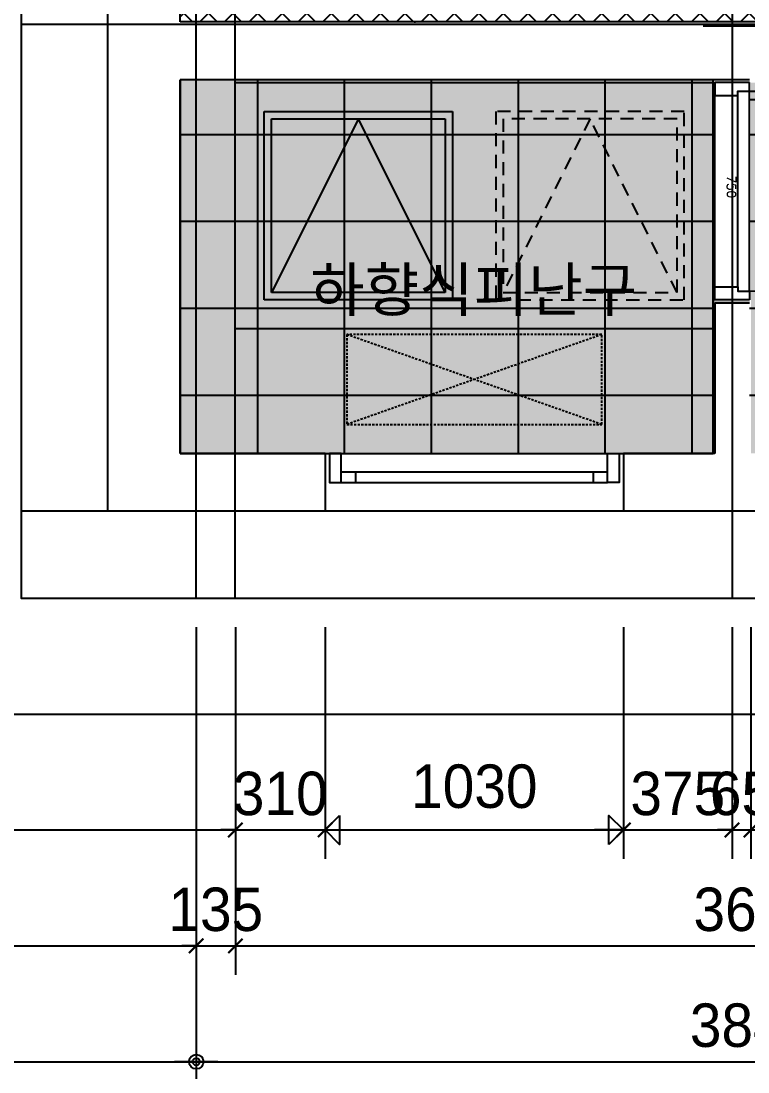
# Model space of a CAD drawing. Header units: millimetres. Extents: x -24416 to 92204, y -190080 to 23760.
# Drawn here: x 54083 to 56593, y -180236 to -176608 of the extents above; entities that cross this region are included whole.
import ezdxf
from ezdxf.enums import TextEntityAlignment as Align

# ---------------------------------------------------------------- set-up
doc = ezdxf.new("R2010")
doc.units = ezdxf.units.MM
doc.header["$LTSCALE"] = 50
for name, pattern in [('AUDIT_D_220706163347-0', [0]), ('CEN', [62, 60, -1, 0, -1]), ('HD', [2.5, 1.5, -1]), ('HID', [2.5, 1.5, -1])]:
    doc.linetypes.add(name, pattern=pattern)
doc.layers.get('defpoints').update_dxf_attribs({"color": 139})
for name, color, linetype in [('A-ELE8', 8, 'Continuous'), ('AA-XXXX-DIMS', 7, 'Continuous'), ('AA-단열-바닥-욕실', 30, 'Continuous'), ('ARDM', 7, 'Continuous'), ('CEN_CON', 1, 'CEN'), ('CEN_WALL', 12, 'CEN'), ('CONC', 2, 'Continuous'), ('DIM', 7, 'AUDIT_D_220706163347-0'), ('DOOR', 4, 'Continuous'), ('ELE3_CON', 7, 'Continuous'), ('ETC', 6, 'Continuous'), ('HAT', 9, 'Continuous'), ('WIN', 4, 'Continuous'), ('바닥타일', 8, 'Continuous'), ('실명', 3, 'AUDIT_D_220706163347-0'), ('실명박스', 7, 'AUDIT_D_220706163347-0')]:
    doc.layers.add(name, color=color, linetype=linetype)
for name, color, linetype, plot in [('AA-CEN', 1, 'CEN', False), ('Def-PrintX', 147, 'Continuous', False), ('Defpoint', 135, 'Continuous', False), ('MC', 135, 'Continuous', False), ('X - 단위세대$0$0_임시', 134, 'Continuous', False)]:
    doc.layers.add(name, color=color, linetype=linetype, plot=plot)
doc.styles.add('HAUD01', font='Dotum.ttf')
doc.styles.get("Standard").update_dxf_attribs({"font": 'txt', "bigfont": 'whgtxt.shx'})
doc.styles.add('맑은고딕', font='malgun.ttf', dxfattribs={"width": 0.9})
doc.dimstyles.new('DIM-50', dxfattribs={"dimscale": 50, "dimtxt": 3, "dimasz": 1, "dimexe": 2, "dimexo": 2, "dimgap": 1, "dimtad": 1, "dimdec": 0, "dimzin": 0, "dimdsep": 46, "dimtxsty": '맑은고딕', "dimblk1": 'DIMDOT', "dimblk2": 'DIMDOT', "dimsah": 1, "dimcen": 0.09, "dimdle": 2, "dimclrd": 7, "dimclre": 7, "dimclrt": 3, "dimadec": 0, "dimazin": 0, "dimtfac": 1, "dimtdec": 0, "dimtix": 1, "dimtmove": 2, "dimatfit": 3, "dimldrblk": 'DIMDOT', "dimfxl": 1, "dimtolj": 1, "dimtzin": 0, "dimarcsym": 0})
doc.dimstyles.new('MCDIM-50', dxfattribs={"dimscale": 50, "dimtxt": 3, "dimasz": 1, "dimexe": 2, "dimexo": 2, "dimgap": 1, "dimtad": 1, "dimdec": 0, "dimzin": 0, "dimdsep": 46, "dimtxsty": '맑은고딕', "dimblk1": 'ARCHTICK', "dimblk2": 'ARCHTICK', "dimsah": 1, "dimcen": 0.09, "dimdle": 2, "dimclrd": 7, "dimclre": 7, "dimclrt": 3, "dimadec": 0, "dimazin": 0, "dimtfac": 1, "dimtdec": 0, "dimtix": 1, "dimtmove": 2, "dimatfit": 3, "dimldrblk": 'ARCHTICK', "dimfxl": 1, "dimtolj": 1, "dimtzin": 0, "dimarcsym": 0})
doc.dimstyles.new('외부100-win', dxfattribs={"dimscale": 50, "dimtxt": 3, "dimasz": 1, "dimexe": 2, "dimexo": 2.5, "dimgap": 1.5, "dimtad": 1, "dimdec": 0, "dimzin": 0, "dimdsep": 46, "dimtxsty": '맑은고딕', "dimblk": 'DO2-2', "dimblk1": 'DO2-2', "dimblk2": 'DIMDOT', "dimcen": 0.09, "dimdle": 2, "dimclrd": 7, "dimclre": 7, "dimclrt": 3, "dimadec": 0, "dimazin": 0, "dimtfac": 1, "dimtdec": 0, "dimtix": 1, "dimtmove": 2, "dimatfit": 3, "dimldrblk": 'DO2-2', "dimfxl": 1, "dimtolj": 1, "dimtzin": 0, "dimarcsym": 0})

# ---------------------------------------------------------------- blocks, each defined once
blk = doc.blocks.new('실외기창_1000')
at = {"layer": 'WIN', "color": 8}
blk.add_line((960, 100), (40, 100), dxfattribs=at)
at = {"layer": 'WIN'}
for p, q in [((960, 36), (40, 36)), ((960, 0), (40, 0)), ((90, 36), (90, 0)), ((910, 36), (910, 0))]:
    blk.add_line(p, q, dxfattribs=at)
for points in [[(40, 100), (0, 100), (0, 0), (40, 0)], [(960, 100), (1000, 100), (1000, 0), (960, 0)]]:
    blk.add_lwpolyline(points, close=True, dxfattribs=at)
blk = doc.blocks.new('A$C24669fbc')
at = {"layer": 'Defpoint'}
blk.add_lwpolyline([(1650, 850), (0, 850), (0, 0), (1650, 0)], close=True, dxfattribs=at)
at = {"layer": 'ETC', "linetype": 'HD', "ltscale": 0.6}
for points in [[(100, 750), (750, 750), (750, 100), (100, 100)], [(125, 725), (725, 725), (725, 125), (125, 125)]]:
    blk.add_lwpolyline(points, close=True, dxfattribs=at)
at = {"layer": 'ETC', "linetype": 'HD', "ltscale": 10}
for points in [[(1550, 750), (900, 750), (900, 100), (1550, 100)], [(1525, 725), (925, 725), (925, 125), (1525, 125)]]:
    blk.add_lwpolyline(points, close=True, dxfattribs=at)
at = {"layer": 'ETC', "linetype": 'HD', "ltscale": 0.6}
blk.add_lwpolyline([(125, 125), (425, 725), (725, 125)], dxfattribs=at)
at = {"layer": 'ETC', "linetype": 'HD', "ltscale": 10}
blk.add_lwpolyline([(925, 125), (1225, 725), (1525, 125)], dxfattribs=at)
blk = doc.blocks.new('A$C8273e713')
at = {"layer": 'A-ELE8', "linetype": 'HID', "ltscale": 0.1}
for p, q in [((0, 310), (880, 0)), ((0, 0), (880, 310))]:
    blk.add_line(p, q, dxfattribs=at)
blk.add_lwpolyline([(0, 310), (880, 310), (880, 0), (0, 0)], close=True, dxfattribs=at)
blk = doc.blocks.new('SD_750')
at = {"layer": 'DOOR'}
for p, q in [((720, 120), (30, 120)), ((705, 80), (45, 80)), ((705, 0), (45, 0))]:
    blk.add_line(p, q, dxfattribs=at)
for points in [[(30, 120), (30, 810), (60, 810), (60, 120), (30, 120)], [(0, 120), (0, 0), (45, 0), (45, 80), (30, 80), (30, 120), (0, 120)], [(750, 120), (750, 0), (705, 0), (705, 80), (720, 80), (720, 120), (750, 120)]]:
    blk.add_lwpolyline(points, dxfattribs=at)
blk.add_arc((30, 120), 690, 0, 90, dxfattribs=at)
at = {"layer": 'X - 단위세대$0$0_임시'}
for p, q in [((-10, 120), (-10, 0)), ((760, 120), (760, 0))]:
    blk.add_line(p, q, dxfattribs=at)
at = {"layer": 'Def-PrintX'}
blk.add_text('750', height=30, dxfattribs=at).set_placement((360, 58.1), align=Align.MIDDLE)
blk = doc.blocks.new('U-131B(확장)', base_point=(284085.3, -109269.8))
at = {"layer": '바닥타일'}
h = blk.add_hatch(dxfattribs=at)
h.set_pattern_fill('_USER', color=256, scale=300, double=1, pattern_type=0)
h.set_pattern_definition([(2e-15, (0, 0), (0, 300), []), (90, (0, 0), (-300, 2e-14), [])])
h.paths.add_polyline_path([(286180.3, -109069.8), (284335.3, -109069.8), (284335.3, -107779.8), (286180.3, -107779.8)])
h.paths.add_polyline_path([(287885.3, -108089.8), (287885.3, -107789.8), (286300.3, -107789.8), (286300.3, -109069.8), (288085.3, -109069.8), (288085.3, -108089.8)])
at = {"layer": 'CEN_CON'}
for p, q in [((284390.3, -109569.8), (284390.3, -98634.8)), ((286335.3, -107589.8), (283785.3, -107589.8)), ((299020.3, -109269.8), (283785.3, -109269.8))]:
    blk.add_line(p, q, dxfattribs=at)
at = {"layer": 'CEN_WALL'}
for p, q in [((286240.3, -107299.8), (286240.3, -109569.8)), ((288445.3, -107594.8), (286140.3, -107594.8))]:
    blk.add_line(p, q, dxfattribs=at)
at = {"layer": 'CONC'}
for p, q in [((284085.3, -109269.8), (284085.3, -99524.8)), ((284335.3, -107579.8), (284335.3, -99724.8)), ((286300.3, -107579.8), (284335.3, -107579.8)), ((284335.3, -109069.8), (284335.3, -107779.8)), ((286300.3, -107779.8), (284335.3, -107779.8)), ((286180.3, -108549.8), (286180.3, -109069.8)), ((286180.3, -108549.8), (286300.3, -108549.8)), ((284835.3, -109069.8), (284335.3, -109069.8)), ((284835.3, -109069.8), (284835.3, -109269.8)), ((286180.3, -109069.8), (285865.3, -109069.8)), ((285865.3, -109069.8), (285865.3, -109269.8)), ((284835.3, -109269.8), (284085.3, -109269.8)), ((286300.3, -109269.8), (285865.3, -109269.8))]:
    blk.add_line(p, q, dxfattribs=at)
at = {"layer": 'ELE3_CON'}
blk.add_line((285865.3, -109269.8), (284835.3, -109269.8), dxfattribs=at)
at = {"layer": 'MC'}
blk.add_line((284525.3, -109569.8), (284525.3, -98634.8), dxfattribs=at)
at = {"xscale": -1}
blk.add_blockref('실외기창_1000', (285850.3, -109169.8), dxfattribs=at)
at = {"layer": 'A-ELE8', "linetype": 'HID', "ltscale": 0.1, "xscale": -1}
blk.add_blockref('A$C8273e713', (285790.3, -108969.8), dxfattribs=at)
at = {"layer": 'DOOR', "rotation": 270}
blk.add_blockref('SD_750', (286180.3, -107789.8), dxfattribs=at)
at = {"layer": 'ETC', "linetype": 'HD', "ltscale": 10, "xscale": -1}
blk.add_blockref('A$C24669fbc', (286175.3, -108639.8), dxfattribs=at)
blk = doc.blocks.new('A$C415C5DAF')
at = {"layer": '실명', "style": 'HAUD01'}
blk.add_text('하향식피난구', height=150, dxfattribs=at).set_placement((43160.4, -195910.5), align=Align.MIDDLE)
blk = doc.blocks.new('A$C1CAF0AFA')
at = {"layer": 'ETC'}
h = blk.add_hatch(dxfattribs=at)
h.set_pattern_fill('CROSS', color=256, scale=10, angle=45)
h.set_pattern_definition([(45, (110765.9, -53460), (7e-15, 89.80256), [31.75, -95.25]), (135, (110788.35, -53460), (-89.80256, 7e-15), [31.75, -95.25])])
h.paths.add_polyline_path([(79492.7, -192420.9), (79492.7, -191060.9), (81497.7, -191060.9), (81497.7, -193300.9), (79382.7, -193300.9), (79382.7, -192420.9)])
h.paths.add_polyline_path([(56602.7, -201860.9), (58382.7, -201860.9), (58382.7, -200580.9), (56602.7, -200580.9)])
h.paths.add_polyline_path([(54632.7, -201860.9), (56472.7, -201860.9), (56472.7, -200570.9), (54632.7, -200570.9)])
h.paths.add_polyline_path([(56862.7, -191925.9), (58802.7, -191925.9), (58802.7, -192810.9), (59252.7, -192810.9), (59252.7, -193730.9), (56862.7, -193730.9)])
at = {"layer": 'HAT'}
h = blk.add_hatch(dxfattribs=at)
h.set_pattern_fill('_USER', color=5, scale=60, angle=45, double=1, pattern_type=0)
h.set_pattern_definition([(45, (0, -53460), (-42.426407, 42.426407), []), (135, (0, -53460), (-42.426407, -42.426407), [])])
h.paths.add_polyline_path([(80002.7, -194400.9), (80002.7, -201860.9), (69442.7, -201860.9), (69442.7, -198225.9), (66252.7, -198225.9), (66252.7, -201860.9), (58492.7, -201860.9), (58492.7, -200370.9), (54632.7, -200370.9), (54632.7, -192515.9), (56752.7, -192515.9), (56752.7, -193930.9), (59252.7, -193930.9), (59252.7, -191925.9), (62992.7, -191925.9), (62992.7, -195035.9), (65722.7, -195035.9), (65722.7, -194885.9), (67122.7, -194885.9), (67122.7, -195035.9), (69192.7, -195035.9), (69192.7, -195485.9), (63052.7, -195485.9), (63052.7, -195155.9), (62852.7, -195155.9), (62852.7, -195485.9), (62542.7, -195485.9), (62542.7, -192375.9), (59702.7, -192375.9), (59702.7, -194380.9), (58632.7, -194380.9), (58632.7, -194090.9), (58432.7, -194090.9), (58432.7, -194380.9), (56302.7, -194380.9), (56302.7, -192965.9), (55082.7, -192965.9), (55082.7, -199920.9), (58432.7, -199920.9), (58432.7, -200210.9), (58632.7, -200210.9), (58632.7, -199920.9), (58942.7, -199920.9), (58942.7, -201410.9), (65802.7, -201410.9), (65802.7, -197775.9), (69892.7, -197775.9), (69892.7, -201410.9), (79552.7, -201410.9), (79552.7, -194850.9), (78932.7, -194850.9), (78932.7, -191510.9), (76442.7, -191510.9), (76442.7, -195485.9), (76132.7, -195485.9), (76132.7, -195163.4), (75932.7, -195163.4), (75932.7, -195485.9), (69442.7, -195485.9), (69442.7, -195035.9), (75992.7, -195035.9), (75992.7, -191060.9), (79382.7, -191060.9), (79382.7, -194400.9)])
at = {"layer": 'AA-CEN', "color": 4}
blk.add_lwpolyline([(66252.7, -201860.9), (58492.7, -201860.9), (58492.7, -200370.9), (54632.7, -200370.9), (54632.7, -192515.9), (56752.7, -192515.9), (56752.7, -193930.9), (59252.7, -193930.9), (59252.7, -191925.9), (62992.7, -191925.9)], dxfattribs=at)
at = {"layer": 'AA-CEN'}
blk.add_lwpolyline([(54632.7, -201860.9), (56472.7, -201860.9), (56472.7, -200570.9), (54632.7, -200570.9)], close=True, dxfattribs=at)
blk = doc.blocks.new('DIMDOT')
at = {"layer": 'AA-XXXX-DIMS'}
for p, q in [((0, -1.5), (0, 1.5)), ((-1.5, 0), (1.5, 0))]:
    blk.add_line(p, q, dxfattribs=at)
for radius in [0.5, 0.25]:
    blk.add_circle((0, 0), radius, dxfattribs=at)
blk = doc.blocks.new('*D141')
at = {"layer": 'defpoints', "color": 0, "transparency": 16777216}
for p in [(7620.6, -202360.9), (11465.6, -202360.9), (11465.6, -203960.9)]:
    blk.add_point(p, dxfattribs=at)
at = {"layer": 'DIM', "color": 7, "lineweight": -2, "transparency": 16777216}
for p, q in [((7620.6, -202460.9), (7620.6, -204060.9)), ((11465.6, -202460.9), (11465.6, -204060.9)), ((7670.6, -203960.9), (11415.6, -203960.9))]:
    blk.add_line(p, q, dxfattribs=at)
at = {"layer": 'DIM', "color": 7, "lineweight": -2, "transparency": 16777216, "xscale": 50, "yscale": 50, "zscale": 50, "rotation": 180}
blk.add_blockref('DIMDOT', (7620.6, -203960.9), dxfattribs=at)
at = {"layer": 'DIM', "color": 7, "lineweight": -2, "transparency": 16777216, "xscale": 50, "yscale": 50, "zscale": 50}
blk.add_blockref('DIMDOT', (11465.6, -203960.9), dxfattribs=at)
at = {"layer": 'DIM', "color": 3, "transparency": 16777216, "insert": (9543.1, -203835.8), "char_height": 150, "attachment_point": 5, "style": 'HAUD01'}
blk.add_mtext('\\A1;3845', dxfattribs=at)
blk = doc.blocks.new('*D149')
at = {"layer": 'defpoints', "color": 0, "transparency": 16777216}
for p in [(7620.6, -202360.9), (33135.6, -202360.9), (33135.6, -204360.9)]:
    blk.add_point(p, dxfattribs=at)
at = {"layer": 'DIM', "color": 7, "lineweight": -2, "transparency": 16777216}
for p, q in [((7620.6, -202460.9), (7620.6, -204460.9)), ((33135.6, -202460.9), (33135.6, -204460.9)), ((7670.6, -204360.9), (33085.6, -204360.9))]:
    blk.add_line(p, q, dxfattribs=at)
at = {"layer": 'DIM', "color": 7, "lineweight": -2, "transparency": 16777216, "xscale": 50, "yscale": 50, "zscale": 50, "rotation": 180}
blk.add_blockref('DIMDOT', (7620.6, -204360.9), dxfattribs=at)
at = {"layer": 'DIM', "color": 7, "lineweight": -2, "transparency": 16777216, "xscale": 50, "yscale": 50, "zscale": 50}
blk.add_blockref('DIMDOT', (33135.6, -204360.9), dxfattribs=at)
at = {"layer": 'DIM', "color": 3, "transparency": 16777216, "insert": (20378.1, -204235.8), "char_height": 150, "attachment_point": 5, "style": 'HAUD01'}
blk.add_mtext('\\A1;25515', dxfattribs=at)
blk = doc.blocks.new('_ArchTick')
at = {"color": 0, "linetype": 'ByBlock', "const_width": 0.15}
blk.add_lwpolyline([(-0.5, -0.5), (0.5, 0.5)], dxfattribs=at)
blk = doc.blocks.new('*D150')
at = {"layer": 'defpoints', "color": 0, "linetype": 'ByBlock', "transparency": 16777216}
for p in [(7620.6, -202360.9), (7755.6, -202360.9), (7755.6, -203560.9)]:
    blk.add_point(p, dxfattribs=at)
at = {"layer": 'DIM', "color": 7, "linetype": 'ByBlock', "lineweight": -2, "transparency": 16777216}
for p, q in [((7620.6, -202460.9), (7620.6, -203660.9)), ((7755.6, -202460.9), (7755.6, -203660.9)), ((7620.6, -203560.9), (7570.6, -203560.9)), ((7620.6, -203560.9), (7755.6, -203560.9)), ((7755.6, -203560.9), (7805.6, -203560.9))]:
    blk.add_line(p, q, dxfattribs=at)
at = {"layer": 'DIM', "color": 7, "linetype": 'ByBlock', "lineweight": -2, "transparency": 16777216, "xscale": 50, "yscale": 50, "zscale": 50}
blk.add_blockref('_ArchTick', (7620.6, -203560.9), dxfattribs=at)
at = {"layer": 'DIM', "color": 7, "linetype": 'ByBlock', "lineweight": -2, "transparency": 16777216, "xscale": 50, "yscale": 50, "zscale": 50, "rotation": 180}
blk.add_blockref('_ArchTick', (7755.6, -203560.9), dxfattribs=at)
at = {"layer": 'DIM', "color": 3, "linetype": 'ByBlock', "transparency": 16777216, "insert": (7688.1, -203435.8), "char_height": 150, "attachment_point": 5, "style": 'HAUD01'}
blk.add_mtext('\\A1;135', dxfattribs=at)
blk = doc.blocks.new('*D151')
at = {"layer": 'defpoints', "color": 0, "linetype": 'ByBlock', "transparency": 16777216}
for p in [(7755.6, -202360.9), (11355.6, -202360.9), (11355.6, -203560.9)]:
    blk.add_point(p, dxfattribs=at)
at = {"layer": 'DIM', "color": 7, "linetype": 'ByBlock', "lineweight": -2, "transparency": 16777216}
for p, q in [((7755.6, -202460.9), (7755.6, -203660.9)), ((11355.6, -202460.9), (11355.6, -203660.9)), ((7655.6, -203560.9), (11455.6, -203560.9))]:
    blk.add_line(p, q, dxfattribs=at)
at = {"layer": 'DIM', "color": 7, "linetype": 'ByBlock', "lineweight": -2, "transparency": 16777216, "xscale": 50, "yscale": 50, "zscale": 50, "rotation": 180}
blk.add_blockref('_ArchTick', (7755.6, -203560.9), dxfattribs=at)
at = {"layer": 'DIM', "color": 7, "linetype": 'ByBlock', "lineweight": -2, "transparency": 16777216, "xscale": 50, "yscale": 50, "zscale": 50}
blk.add_blockref('_ArchTick', (11355.6, -203560.9), dxfattribs=at)
at = {"layer": 'DIM', "color": 3, "linetype": 'ByBlock', "transparency": 16777216, "insert": (9555.6, -203435.8), "char_height": 150, "attachment_point": 5, "style": 'HAUD01'}
blk.add_mtext('\\A1;3600', dxfattribs=at)
blk = doc.blocks.new('*D187')
at = {"layer": 'defpoints', "color": 0, "linetype": 'ByBlock', "transparency": 16777216}
for p in [(7755.6, -202360.9), (8065.6, -202360.9), (8065.6, -203160.9)]:
    blk.add_point(p, dxfattribs=at)
at = {"layer": 'DIM', "color": 7, "linetype": 'ByBlock', "lineweight": -2, "transparency": 16777216}
for p, q in [((7755.6, -202460.9), (7755.6, -203260.9)), ((8065.6, -202460.9), (8065.6, -203260.9)), ((7755.6, -203160.9), (7705.6, -203160.9)), ((7755.6, -203160.9), (8065.6, -203160.9)), ((8065.6, -203160.9), (8115.6, -203160.9))]:
    blk.add_line(p, q, dxfattribs=at)
at = {"layer": 'DIM', "color": 7, "linetype": 'ByBlock', "lineweight": -2, "transparency": 16777216, "xscale": 50, "yscale": 50, "zscale": 50}
blk.add_blockref('_ArchTick', (7755.6, -203160.9), dxfattribs=at)
at = {"layer": 'DIM', "color": 7, "linetype": 'ByBlock', "lineweight": -2, "transparency": 16777216, "xscale": 50, "yscale": 50, "zscale": 50, "rotation": 180}
blk.add_blockref('_ArchTick', (8065.6, -203160.9), dxfattribs=at)
at = {"layer": 'DIM', "color": 3, "linetype": 'ByBlock', "transparency": 16777216, "insert": (7910.6, -203035.8), "char_height": 150, "attachment_point": 5, "style": 'HAUD01'}
blk.add_mtext('\\A1;310', dxfattribs=at)
blk = doc.blocks.new('DO2-2')
at = {"layer": 'ARDM'}
blk.add_line((0, 0), (-2, 0), dxfattribs=at)
blk.add_lwpolyline([(-1, -1), (-1, 1), (0, 0)], close=True, dxfattribs=at)
blk = doc.blocks.new('*D188')
at = {"layer": 'defpoints', "color": 0, "linetype": 'ByBlock', "transparency": 16777216}
for p in [(8065.6, -202360.9), (9095.6, -202360.9), (9095.6, -203160.9)]:
    blk.add_point(p, dxfattribs=at)
at = {"layer": 'DIM', "color": 7, "linetype": 'ByBlock', "lineweight": -2, "transparency": 16777216}
for p, q in [((8065.6, -202485.9), (8065.6, -203260.9)), ((9095.6, -202485.9), (9095.6, -203260.9)), ((8115.6, -203160.9), (9045.6, -203160.9))]:
    blk.add_line(p, q, dxfattribs=at)
at = {"layer": 'DIM', "color": 7, "linetype": 'ByBlock', "lineweight": -2, "transparency": 16777216, "xscale": 50, "yscale": 50, "zscale": 50, "rotation": 180}
blk.add_blockref('DO2-2', (8065.6, -203160.9), dxfattribs=at)
at = {"layer": 'DIM', "color": 7, "linetype": 'ByBlock', "lineweight": -2, "transparency": 16777216, "xscale": 50, "yscale": 50, "zscale": 50}
blk.add_blockref('DO2-2', (9095.6, -203160.9), dxfattribs=at)
at = {"layer": 'DIM', "color": 3, "linetype": 'ByBlock', "transparency": 16777216, "insert": (8580.6, -203010.8), "char_height": 150, "attachment_point": 5, "style": 'HAUD01'}
blk.add_mtext('\\A1;1030', dxfattribs=at)
blk = doc.blocks.new('*D189')
at = {"layer": 'defpoints', "color": 0, "linetype": 'ByBlock', "transparency": 16777216}
for p in [(9095.6, -202360.9), (9470.6, -202360.9), (9470.6, -203160.9)]:
    blk.add_point(p, dxfattribs=at)
at = {"layer": 'DIM', "color": 7, "linetype": 'ByBlock', "lineweight": -2, "transparency": 16777216}
for p, q in [((9095.6, -202460.9), (9095.6, -203260.9)), ((9470.6, -202460.9), (9470.6, -203260.9)), ((9095.6, -203160.9), (9045.6, -203160.9)), ((9095.6, -203160.9), (9470.6, -203160.9)), ((9470.6, -203160.9), (9520.6, -203160.9))]:
    blk.add_line(p, q, dxfattribs=at)
at = {"layer": 'DIM', "color": 7, "linetype": 'ByBlock', "lineweight": -2, "transparency": 16777216, "xscale": 50, "yscale": 50, "zscale": 50}
blk.add_blockref('_ArchTick', (9095.6, -203160.9), dxfattribs=at)
at = {"layer": 'DIM', "color": 7, "linetype": 'ByBlock', "lineweight": -2, "transparency": 16777216, "xscale": 50, "yscale": 50, "zscale": 50, "rotation": 180}
blk.add_blockref('_ArchTick', (9470.6, -203160.9), dxfattribs=at)
at = {"layer": 'DIM', "color": 3, "linetype": 'ByBlock', "transparency": 16777216, "insert": (9283.1, -203035.8), "char_height": 150, "attachment_point": 5, "style": 'HAUD01'}
blk.add_mtext('\\A1;375', dxfattribs=at)
blk = doc.blocks.new('*D190')
at = {"layer": 'defpoints', "color": 0, "linetype": 'ByBlock', "transparency": 16777216}
for p in [(9470.6, -202360.9), (9535.6, -202360.9), (9535.6, -203160.9)]:
    blk.add_point(p, dxfattribs=at)
at = {"layer": 'DIM', "color": 7, "linetype": 'ByBlock', "lineweight": -2, "transparency": 16777216}
for p, q in [((9470.6, -202460.9), (9470.6, -203260.9)), ((9535.6, -202460.9), (9535.6, -203260.9)), ((9470.6, -203160.9), (9420.6, -203160.9)), ((9470.6, -203160.9), (9535.6, -203160.9)), ((9535.6, -203160.9), (9585.6, -203160.9))]:
    blk.add_line(p, q, dxfattribs=at)
at = {"layer": 'DIM', "color": 7, "linetype": 'ByBlock', "lineweight": -2, "transparency": 16777216, "xscale": 50, "yscale": 50, "zscale": 50}
blk.add_blockref('_ArchTick', (9470.6, -203160.9), dxfattribs=at)
at = {"layer": 'DIM', "color": 7, "linetype": 'ByBlock', "lineweight": -2, "transparency": 16777216, "xscale": 50, "yscale": 50, "zscale": 50, "rotation": 180}
blk.add_blockref('_ArchTick', (9535.6, -203160.9), dxfattribs=at)
at = {"layer": 'DIM', "color": 3, "linetype": 'ByBlock', "transparency": 16777216, "insert": (9503.1, -203035.8), "char_height": 150, "attachment_point": 5, "style": 'HAUD01'}
blk.add_mtext('\\A1;65', dxfattribs=at)
blk = doc.blocks.new('DIM-1108')
at = {"layer": 'DIM', "linetype": 'ByBlock'}
for base, p1, p2, dimstyle, picture, middle in [((7755.6, -203560.9), (7620.6, -202360.9), (7755.6, -202360.9), 'MCDIM-50', '*D150', (7688.1, -203435.8)), ((11355.6, -203560.9), (7755.6, -202360.9), (11355.6, -202360.9), 'MCDIM-50', '*D151', (9555.6, -203435.8)), ((8065.6, -203160.9), (7755.6, -202360.9), (8065.6, -202360.9), 'MCDIM-50', '*D187', (7910.6, -203035.8)), ((9095.6, -203160.9), (8065.6, -202360.9), (9095.6, -202360.9), '외부100-win', '*D188', (8580.6, -203010.8)), ((9470.6, -203160.9), (9095.6, -202360.9), (9470.6, -202360.9), 'MCDIM-50', '*D189', (9283.1, -203035.8)), ((9535.6, -203160.9), (9470.6, -202360.9), (9535.6, -202360.9), 'MCDIM-50', '*D190', (9503.1, -203035.8))]:
    dim = blk.add_linear_dim(base=base, p1=p1, p2=p2, angle=180, dimstyle=dimstyle, override={"dimtxsty": 'HAUD01'}, dxfattribs=at)
    dim.commit()
    dim.dimension.update_dxf_attribs({"geometry": picture, "text_midpoint": middle})
at = {"layer": 'DIM'}
for base, p2, picture, middle in [((11465.6, -203960.9), (11465.6, -202360.9), '*D141', (9543.1, -203835.8)), ((33135.6, -204360.9), (33135.6, -202360.9), '*D149', (20378.1, -204235.8))]:
    dim = blk.add_linear_dim(base=base, p1=(7620.6, -202360.9), p2=p2, angle=180, dimstyle='DIM-50', override={"dimscale": 50, "dimtxsty": 'HAUD01'}, dxfattribs=at)
    dim.commit()
    dim.dimension.update_dxf_attribs({"geometry": picture, "text_midpoint": middle})

msp = doc.modelspace()

# ---------------------------------------------------------------- linework, layer by layer
at = {"layer": 'defpoints'}
for points in [[(86417.7, -164275.9), (52482.7, -164275.9), (52482.7, -180200.9), (86417.7, -180200.9)], [(86017.7, -164675.9), (52882.7, -164675.9), (52882.7, -179800.9), (86017.7, -179800.9)], [(85617.7, -165075.9), (53282.7, -165075.9), (53282.7, -179400.9), (85617.7, -179400.9)], [(85217.7, -165475.9), (53682.7, -165475.9), (53682.7, -179000.9), (85217.7, -179000.9)], [(84817.7, -165875.9), (54082.7, -165875.9), (54082.7, -178600.9), (84817.7, -178600.9)]]:
    msp.add_lwpolyline(points, close=True, dxfattribs=at)

# ---------------------------------------------------------------- block references
for name, p in [('DIM-1108', (47067.2, 23760)), ('U-131B(확장)', (54382.7, -178300.9))]:
    msp.add_blockref(name, p)
at = {"layer": 'AA-단열-바닥-욕실'}
msp.add_blockref('A$C1CAF0AFA', (0, 23760), dxfattribs=at)
at = {"layer": '실명박스'}
msp.add_blockref('A$C415C5DAF', (12485.4, 18377.1), dxfattribs=at)

doc.saveas('drawing.dxf')
